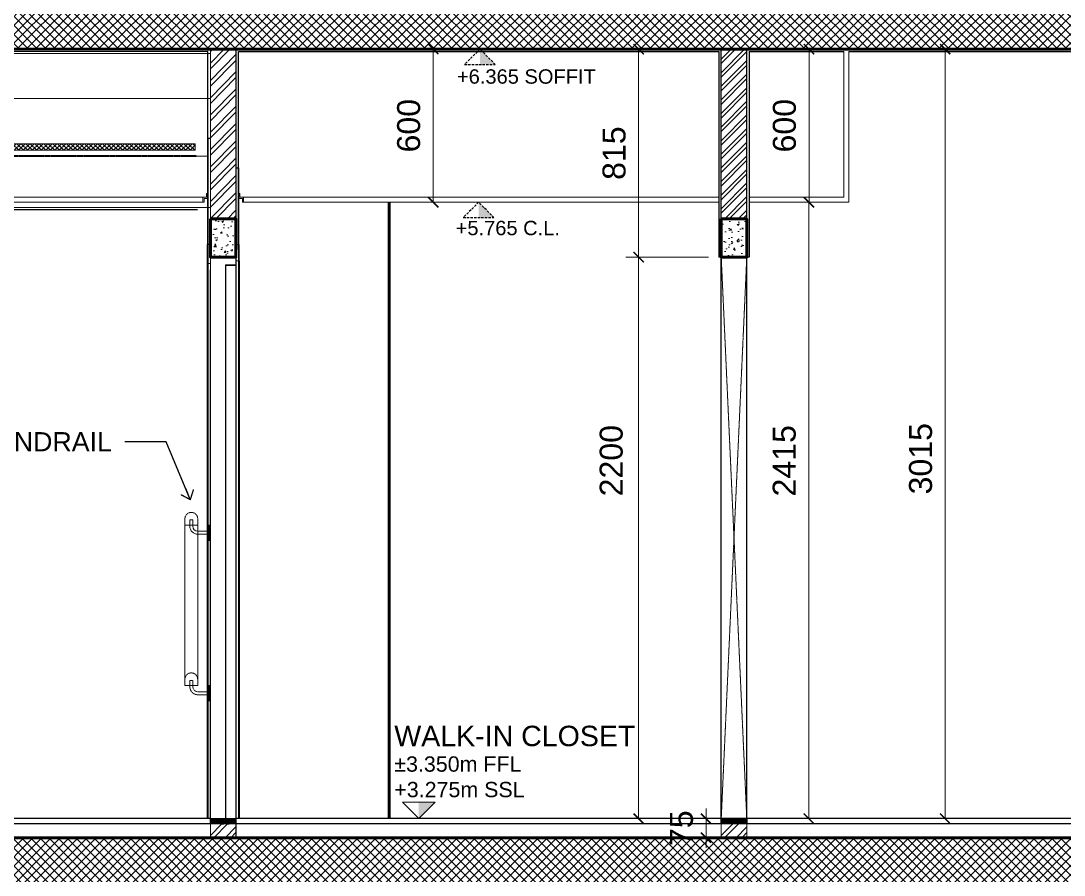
# Model space of a CAD drawing. Header units: centimetres. Extents: x -6122352 to 6876996, y -1694241 to 2592194.
# Drawn here: x 5552752 to 5556836, y -94576 to -91229 of the extents above; entities that cross this region are included whole.
import ezdxf
from ezdxf import colors
from ezdxf.entities.mleader import LeaderData, LeaderLine
from ezdxf.math import Vec2, Vec3

# ---------------------------------------------------------------- set-up
doc = ezdxf.new("R2010")
doc.units = ezdxf.units.CM
doc.header["$MEASUREMENT"] = 0
doc.header["$PDMODE"] = 66
doc.header["$PDSIZE"] = 100
for name, pattern in [('23585-XR-AR-END-SECTION B$0$23261-XR-AR-CC-BF$0$HIDDEN', [0.375, 0.25, -0.125]), ('23585-XR-AR-END-SECTION B$0$Double dash', [0.042863, 0.015875, -0.004763, 0.00635, -0.004763, 0.00635, -0.004763]), ('23585-XR-AR-END-SECTION B$0$XR-END-SECTION-C$0$HIDDEN', [0.375, 0.25, -0.125]), ('23585-XR-AR-END-SECTION B$0$XR-TYPE 2-SECTION-A$0$HIDDEN', [0.375, 0.25, -0.125]), ('CENTER', [2, 1.25, -0.25, 0.25, -0.25])]:
    doc.linetypes.add(name, pattern=pattern)
doc.layers.get('Defpoints').update_dxf_attribs({"color": 255, "linetype": 'CENTER'})
for name, color, linetype, lineweight in [('23585-XR-AR-END-SECTION B$0$23585-XR-AR-END-FIRST FLOOR$0$@ Columns', 1, 'Continuous', 50), ('23585-XR-AR-END-SECTION B$0$A-ELSC-PATT', 8, 'Continuous', 5), ('23585-XR-AR-END-SECTION B$0$A-ELSC-STRC', 51, 'Continuous', 50), ('23585-XR-AR-END-SECTION B$0$A-ELSC-WALL', 4, 'Continuous', 25), ('23585-XR-AR-END-SECTION B$0$A-FLOR-HRAL', 3, 'Continuous', 15), ('23585-XR-AR-END-SECTION B$0$ANNO-TEXT', 3, 'Continuous', 13), ('23585-XR-AR-END-SECTION B$0$AUDIT_D_250107163642-170', 91, '23585-XR-AR-END-SECTION B$0$Double dash', 35), ('23585-XR-AR-END-SECTION B$0$AUDIT_D_250107163642-92', 15, 'Continuous', 9), ('23585-XR-AR-END-SECTION B$0$XR-END-SECTION-C$0$1717 5B-E Sections$0$A-ELSC-PN00', 8, 'Continuous', 5), ('23585-XR-AR-END-SECTION B$0$XR-END-SECTION-C$0$A-DOOR', 8, 'Continuous', 20)]:
    doc.layers.add(name, color=color, linetype=linetype, lineweight=lineweight)
doc.layers.add('23585-XR-AR-END-SECTION B$0$A-CLNG-PATT', color=7, linetype='Continuous', lineweight=5, true_color=0x7f7f3f)
for name, color, linetype in [('23585-XR-AR-END-SECTION B$0$A-HATCH-', 252, 'Continuous'), ('23585-XR-AR-END-SECTION B$0$A-WALL FINISH', 15, 'Continuous'), ('23585-XR-AR-END-SECTION B$0$FINISHING LEVEL', 1, 'Continuous'), ('23585-XR-AR-END-SECTION B$0$XR-END-SECTION-C$0$A-DIM', 15, 'Continuous'), ('23585-XR-AR-END-SECTION B$0$XR-END-SECTION-C$0$A-ELEV LINES 4', 4, 'Continuous'), ('23585-XR-AR-END-SECTION B$0$XR-END-SECTION-C$0$A-FINISH FLOOR', 4, 'Continuous'), ('23585-XR-AR-END-SECTION B$0$XR-END-SECTION-C$0$A-WALL FINISH', 15, 'Continuous'), ('23585-XR-AR-END-SECTION B$0$XR-END-SECTION-C$0$BHNS-755-15-A-101-GF$0$LACASA-AEDAS-XREF-GROUND FLOOR PLAN$0$46-THIN', 15, 'Continuous'), ('23585-XR-AR-END-SECTION B$0$XR-END-SECTIONS$0$A-DIM', 15, 'Continuous'), ('23585-XR-AR-END-SECTION B$0$XR-END-SECTIONS$0$A-WALL FINISH', 15, 'Continuous'), ('23585-XR-AR-END-SECTION B$0$XR-TYPE 2-SECTION-A$0$ELEV LVL', 8, '23585-XR-AR-END-SECTION B$0$XR-TYPE 2-SECTION-A$0$HIDDEN')]:
    doc.layers.add(name, color=color, linetype=linetype)
doc.styles.add('23585-XR-AR-END-SECTION B$0$SDC-TEXT', font='arial.ttf')
doc.styles.add('23585-XR-AR-END-SECTION B$0$XR-ELEVATION-4 GRID$0$XR-10P-GRID$0$SDC-TEXT', font='arial.ttf')
doc.dimstyles.new('23585-XR-AR-END-SECTION B$0$XR-ELEVATION-4 GRID$0$XR-10P-GRID$0$SDC_DIM', dxfattribs={"dimtxt": 1.8, "dimasz": 0.8, "dimexe": 1, "dimexo": 1, "dimgap": 1, "dimtad": 1, "dimdec": 0, "dimzin": 0, "dimdsep": 46, "dimtxsty": '23585-XR-AR-END-SECTION B$0$XR-ELEVATION-4 GRID$0$XR-10P-GRID$0$SDC-TEXT', "dimblk": '23585-XR-AR-END-SECTION B$0$XR-ELEVATION-4 GRID$0$XR-10P-GRID$0$_ArchTick', "dimcen": -1, "dimclrd": 256, "dimclre": 256, "dimclrt": 3, "dimaunit": 1, "dimadec": 0, "dimazin": 0, "dimtfac": 1, "dimtdec": 0, "dimtix": 1, "dimtmove": 2, "dimatfit": 3, "dimfxl": 1, "dimtolj": 1, "dimtzin": 0, "dimlwd": -1, "dimlwe": -1, "dimarcsym": 0})

# ---------------------------------------------------------------- blocks, each defined once
blk = doc.blocks.new('*U2345')
for p, q in [((0, 100), (6156.7, 100)), ((0, 80), (6156.7, 80))]:
    blk.add_line(p, q)
blk = doc.blocks.new('*U2346')
for p, q in [((0, 100), (5840, 100)), ((0, 80), (5840, 80))]:
    blk.add_line(p, q)
blk = doc.blocks.new('23585-XR-AR-END-SECTION B$0$XR-TYPE 2-SECTION-A$0$LEVEL ELEV ANNOTATIVE')
for p, q in [((-1.6, 1.6), (1.6, 1.6)), ((0, 0), (-1.6, 1.6)), ((1.6, 1.6), (0, 0))]:
    blk.add_line(p, q)
at = {"color": 251}
blk.add_solid([(0, 1.6), (0, 1.6), (0, 0), (1.6, 1.6)], dxfattribs=at)
at = {"style": '23585-XR-AR-END-SECTION B$0$SDC-TEXT'}
blk.add_attdef('LEVEL', (-2.4, 7.1), '', height=2, rotation=0.0001, dxfattribs=at)
at = {"color": 4, "style": '23585-XR-AR-END-SECTION B$0$SDC-TEXT'}
for p in [(-2.4, 4.6), (-2.4, 2.1)]:
    blk.add_attdef('LEVEL', p, '', height=1.5, rotation=0.0001, dxfattribs=at)
blk = doc.blocks.new('23585-XR-AR-END-SECTION B$0$XR-ELEVATION-4 GRID$0$XR-10P-GRID$0$_ArchTick')
at = {"color": 0, "linetype": 'ByBlock', "const_width": 0.15}
blk.add_lwpolyline([(-0.5, -0.5), (0.5, 0.5)], dxfattribs=at)
blk = doc.blocks.new('*D2432')
at = {"layer": '23585-XR-AR-END-SECTION B$0$AUDIT_D_250107163642-92', "transparency": 16777216}
for p, q in [((5555888.1, -91939.9), (5555786.8, -91939.9)), ((5555836.8, -91939.9), (5555836.8, -94354.8)), ((5555888.1, -94354.8), (5555786.8, -94354.8))]:
    blk.add_line(p, q, dxfattribs=at)
at = {"layer": 'Defpoints', "color": 0, "transparency": 16777216}
for p in [(5555938.1, -91939.9), (5555836.8, -94354.8), (5555938.1, -94354.8)]:
    blk.add_point(p, dxfattribs=at)
at = {"layer": '23585-XR-AR-END-SECTION B$0$AUDIT_D_250107163642-92', "transparency": 16777216, "xscale": 40, "yscale": 40, "zscale": 40}
for p, rotation in [((5555836.8, -91939.9), 90), ((5555836.8, -94354.8), 270)]:
    blk.add_blockref('23585-XR-AR-END-SECTION B$0$XR-ELEVATION-4 GRID$0$XR-10P-GRID$0$_ArchTick', p, dxfattribs=dict(at, rotation=rotation))
at = {"layer": '23585-XR-AR-END-SECTION B$0$AUDIT_D_250107163642-92', "color": 3, "transparency": 16777216, "insert": (5555740.9, -92952.8), "char_height": 90, "attachment_point": 5, "rotation": 90, "style": '23585-XR-AR-END-SECTION B$0$XR-ELEVATION-4 GRID$0$XR-10P-GRID$0$SDC-TEXT'}
blk.add_mtext('\\A1;2415', dxfattribs=at)
blk = doc.blocks.new('*D2433')
at = {"layer": '23585-XR-AR-END-SECTION B$0$AUDIT_D_250107163642-92', "transparency": 16777216}
for p, q in [((5555888.1, -91339.9), (5555787.5, -91339.9)), ((5555837.5, -91939.9), (5555837.5, -91339.9)), ((5555888.1, -91939.9), (5555787.5, -91939.9))]:
    blk.add_line(p, q, dxfattribs=at)
at = {"layer": 'Defpoints', "color": 0, "transparency": 16777216}
for p in [(5555837.5, -91339.9), (5555938.1, -91339.9), (5555938.1, -91939.9)]:
    blk.add_point(p, dxfattribs=at)
at = {"layer": '23585-XR-AR-END-SECTION B$0$AUDIT_D_250107163642-92', "transparency": 16777216, "xscale": 40, "yscale": 40, "zscale": 40}
for p, rotation in [((5555837.5, -91339.9), 90), ((5555837.5, -91939.9), 270)]:
    blk.add_blockref('23585-XR-AR-END-SECTION B$0$XR-ELEVATION-4 GRID$0$XR-10P-GRID$0$_ArchTick', p, dxfattribs=dict(at, rotation=rotation))
at = {"layer": '23585-XR-AR-END-SECTION B$0$AUDIT_D_250107163642-92', "color": 3, "transparency": 16777216, "insert": (5555741.5, -91639.9), "char_height": 90, "attachment_point": 5, "rotation": 90, "style": '23585-XR-AR-END-SECTION B$0$XR-ELEVATION-4 GRID$0$XR-10P-GRID$0$SDC-TEXT'}
blk.add_mtext('\\A1;600', dxfattribs=at)
blk = doc.blocks.new('*D2434')
at = {"layer": '23585-XR-AR-END-SECTION B$0$AUDIT_D_250107163642-92', "transparency": 16777216}
for p, q in [((5555443.8, -92154.9), (5555120.5, -92154.9)), ((5555170.5, -92154.9), (5555170.5, -94354.8)), ((5555220.5, -94354.8), (5555220.5, -94354.8))]:
    blk.add_line(p, q, dxfattribs=at)
at = {"layer": 'Defpoints', "color": 0, "transparency": 16777216}
for p in [(5555493.8, -92154.9), (5555170.5, -94354.8), (5555170.5, -94354.8)]:
    blk.add_point(p, dxfattribs=at)
at = {"layer": '23585-XR-AR-END-SECTION B$0$AUDIT_D_250107163642-92', "transparency": 16777216, "xscale": 40, "yscale": 40, "zscale": 40}
for p, rotation in [((5555170.5, -92154.9), 90), ((5555170.5, -94354.8), 270)]:
    blk.add_blockref('23585-XR-AR-END-SECTION B$0$XR-ELEVATION-4 GRID$0$XR-10P-GRID$0$_ArchTick', p, dxfattribs=dict(at, rotation=rotation))
at = {"layer": '23585-XR-AR-END-SECTION B$0$AUDIT_D_250107163642-92', "color": 3, "transparency": 16777216, "insert": (5555063.5, -92952.4), "char_height": 90, "attachment_point": 5, "rotation": 90, "style": '23585-XR-AR-END-SECTION B$0$XR-ELEVATION-4 GRID$0$XR-10P-GRID$0$SDC-TEXT'}
blk.add_mtext('\\A1;2200', dxfattribs=at)
blk = doc.blocks.new('*D2435')
at = {"layer": '23585-XR-AR-END-SECTION B$0$AUDIT_D_250107163642-92', "transparency": 16777216}
for p, q in [((5555170.5, -92154.9), (5555170.5, -91339.9)), ((5555220.5, -91339.9), (5555220.5, -91339.9)), ((5555443.8, -92154.9), (5555120.5, -92154.9))]:
    blk.add_line(p, q, dxfattribs=at)
at = {"layer": 'Defpoints', "color": 0, "transparency": 16777216}
for p in [(5555170.5, -91339.9, -0.4), (5555170.5, -91339.9), (5555493.8, -92154.9)]:
    blk.add_point(p, dxfattribs=at)
at = {"layer": '23585-XR-AR-END-SECTION B$0$AUDIT_D_250107163642-92', "transparency": 16777216, "xscale": 40, "yscale": 40, "zscale": 40}
for p, rotation in [((5555170.5, -91339.9), 90), ((5555170.5, -92154.9), 270)]:
    blk.add_blockref('23585-XR-AR-END-SECTION B$0$XR-ELEVATION-4 GRID$0$XR-10P-GRID$0$_ArchTick', p, dxfattribs=dict(at, rotation=rotation))
at = {"layer": '23585-XR-AR-END-SECTION B$0$AUDIT_D_250107163642-92', "color": 3, "transparency": 16777216, "insert": (5555074.6, -91747.4), "char_height": 90, "attachment_point": 5, "rotation": 90, "style": '23585-XR-AR-END-SECTION B$0$XR-ELEVATION-4 GRID$0$XR-10P-GRID$0$SDC-TEXT'}
blk.add_mtext('\\A1;815', dxfattribs=at)
blk = doc.blocks.new('*D2436')
at = {"layer": '23585-XR-AR-END-SECTION B$0$AUDIT_D_250107163642-92', "transparency": 16777216}
for p, q in [((5556059.4, -91339.9), (5556420.7, -91339.9)), ((5556370.7, -94354.8), (5556370.7, -91339.9)), ((5556405.6, -94354.8), (5556320.7, -94354.8))]:
    blk.add_line(p, q, dxfattribs=at)
at = {"layer": 'Defpoints', "color": 0, "transparency": 16777216}
for p in [(5556009.4, -91339.9), (5556370.7, -91339.9), (5556455.6, -94354.8)]:
    blk.add_point(p, dxfattribs=at)
at = {"layer": '23585-XR-AR-END-SECTION B$0$AUDIT_D_250107163642-92', "transparency": 16777216, "xscale": 40, "yscale": 40, "zscale": 40}
for p, rotation in [((5556370.7, -91339.9), 90), ((5556370.7, -94354.8), 270)]:
    blk.add_blockref('23585-XR-AR-END-SECTION B$0$XR-ELEVATION-4 GRID$0$XR-10P-GRID$0$_ArchTick', p, dxfattribs=dict(at, rotation=rotation))
at = {"layer": '23585-XR-AR-END-SECTION B$0$AUDIT_D_250107163642-92', "color": 3, "transparency": 16777216, "insert": (5556274.7, -92944.7), "char_height": 90, "attachment_point": 5, "rotation": 90, "style": '23585-XR-AR-END-SECTION B$0$XR-ELEVATION-4 GRID$0$XR-10P-GRID$0$SDC-TEXT'}
blk.add_mtext('\\A1;3015', dxfattribs=at)
blk = doc.blocks.new('23585-XR-AR-END-SECTION B$0$XR-END-SECTION-C$0$ARROW HEAD 1')
at = {"color": 8}
blk.add_line((0, 0), (-470, 0), dxfattribs=at)
at = {"color": 3, "const_width": 50}
blk.add_lwpolyline([(-319, -267), (0, 0), (-319, 267)], dxfattribs=at)
blk = doc.blocks.new('23585-XR-AR-END-SECTION B$0$XR-END-SECTIONS$0$ARROW HEAD 1')
at = {"color": 8}
blk.add_line((0, 0), (-470, 0), dxfattribs=at)
at = {"color": 3, "const_width": 50}
blk.add_lwpolyline([(-319, -267), (0, 0), (-319, 267)], dxfattribs=at)
blk = doc.blocks.new('23585-XR-AR-END-SECTION B$0$XR-END-SECTION-C$0$A$C0F8B6071')
h = blk.add_hatch()
h.set_pattern_fill('BRASS', color=256, angle=45)
h.set_pattern_definition([(45, (82236.926, -17633.501), (-4.49012806, 4.49012806), []), (45, (82234.681, -17631.256), (-4.49012806, 4.49012806), [3.175, -1.5875])])
h.paths.add_polyline_path([(-68.2, -23.2), (-75, -23.2), (-75, -76.8), (-68.2, -76.8)])
for p, q in [((-6, 0), (-6, -24)), ((6, 0), (6, -24)), ((-75, -20), (-65, -20)), ((-75, -23.2), (-65, -23.2)), ((-65, -20), (-65, -44)), ((-75, -76.8), (-65, -76.8)), ((-75, -80), (-65, -80)), ((-68.2, -44), (-26, -44)), ((-68.2, -56), (-26, -56)), ((-65, -56), (-65, -80))]:
    blk.add_line(p, q)
for points in [[(-6, 0), (6, 0)], [(-75, -76.8), (-75, -23.2)], [(-68.2, -23.2), (-68.2, -76.8)]]:
    blk.add_lwpolyline(points)
for radius in [20, 32]:
    blk.add_arc((-26, -24), radius, 270, 0)
blk = doc.blocks.new('*D2397')
at = {"layer": '23585-XR-AR-END-SECTION B$0$AUDIT_D_250107163642-92', "transparency": 16777216}
for p, q in [((5555434.2, -94354.9), (5555434.2, -94314.9)), ((5555611.7, -94354.9), (5555384.2, -94354.9)), ((5555434.2, -94429.8), (5555434.2, -94354.9)), ((5555611.7, -94429.8), (5555384.2, -94429.8)), ((5555434.2, -94429.8), (5555434.2, -94469.8))]:
    blk.add_line(p, q, dxfattribs=at)
at = {"layer": 'Defpoints', "color": 0, "transparency": 16777216}
for p in [(5555434.2, -94354.9), (5555661.7, -94354.9), (5555661.7, -94429.8)]:
    blk.add_point(p, dxfattribs=at)
at = {"layer": '23585-XR-AR-END-SECTION B$0$AUDIT_D_250107163642-92', "transparency": 16777216, "xscale": 40, "yscale": 40, "zscale": 40}
for p, rotation in [((5555434.2, -94354.9), 270), ((5555434.2, -94429.8), 90)]:
    blk.add_blockref('23585-XR-AR-END-SECTION B$0$XR-ELEVATION-4 GRID$0$XR-10P-GRID$0$_ArchTick', p, dxfattribs=dict(at, rotation=rotation))
at = {"layer": '23585-XR-AR-END-SECTION B$0$AUDIT_D_250107163642-92', "color": 3, "transparency": 16777216, "insert": (5555338.5, -94392.4), "char_height": 90, "attachment_point": 5, "rotation": 90, "style": '23585-XR-AR-END-SECTION B$0$XR-ELEVATION-4 GRID$0$XR-10P-GRID$0$SDC-TEXT'}
blk.add_mtext('\\A1;75', dxfattribs=at)
blk = doc.blocks.new('23585-XR-AR-END-SECTION B$0$tui')
at = {"layer": '23585-XR-AR-END-SECTION B$0$A-HATCH-'}
h = blk.add_hatch(dxfattribs=at)
h.set_pattern_fill('ANSI37', color=256, scale=100)
h.set_pattern_definition([(45, (-73219.415, -70142.522), (-8.8388348, 8.8388348), []), (135, (-73219.415, -70142.522), (-8.8388348, -8.8388348), [])])
h.paths.add_polyline_path([(3690.3, 1267.4), (3704.1, 1267.4), (3704.1, 1127.9), (3690.3, 1127.9)])
h.paths.add_polyline_path([(3700.3, 1295.4), (3700.3, 1290.4), (3710.3, 1290.4), (3710.3, 1295.4), (3720.3, 1295.4), (3720.3, 1290.4), (3730.3, 1290.4), (3730.3, 1295.4), (4780.5, 1295.4), (4780.5, 1269.4), (3670.3, 1269.4), (3670.3, 1295.4)])
at = {"layer": '23585-XR-AR-END-SECTION B$0$A-ELSC-PATT', "color": 252}
blk.add_lwpolyline([(3750.3, 1295.4), (4780.2, 1295.4), (4780.2, 1269.4), (3670, 1269.4), (3670, 1295.4), (3697.3, 1295.4), (3700, 1295.4), (3700, 1290.4), (3710, 1290.4), (3710, 1295.4), (3720, 1295.4), (3720, 1290.4), (3730, 1290.4), (3730, 1295.4), (3740.3, 1295.4), (3740.3, 1290.4), (3750.3, 1290.4)], close=True, dxfattribs=at)
at = {"layer": '23585-XR-AR-END-SECTION B$0$A-FLOR-HRAL'}
for p, q in [((3690.3, 1648.1), (4840.3, 1648.1)), ((3690.3, 1471.8), (4840.3, 1471.8))]:
    blk.add_line(p, q, dxfattribs=at)
for points in [[(3430, 892.8), (3430, 1069.1), (3710, 1069.1), (3710, 1245.9), (4785.6, 1245.9), (4830.3, 1246), (4830.3, 1246)], [(330, -1295.6), (4048.4, 1045.9), (4840.3, 1045.9), (4840.3, 1045.9), (4840.3, 1045.9)]]:
    blk.add_lwpolyline(points, dxfattribs=at)
at = {"layer": '23585-XR-AR-END-SECTION B$0$A-WALL FINISH'}
blk.add_line((4790.2, 1035.9), (4051.3, 1035.9), dxfattribs=at)
at = {"layer": '23585-XR-AR-END-SECTION B$0$AUDIT_D_250107163642-170'}
blk.add_lwpolyline([(4785.6, 1245.9), (3710, 1245.9)], dxfattribs=at)
blk = doc.blocks.new('*D2375')
at = {"layer": '23585-XR-AR-END-SECTION B$0$AUDIT_D_250107163642-92', "transparency": 16777216}
for p, q in [((5554416.9, -91339.9), (5554316.2, -91339.9)), ((5554366.2, -91939.9), (5554366.2, -91339.9)), ((5554416.9, -91939.9), (5554316.2, -91939.9))]:
    blk.add_line(p, q, dxfattribs=at)
at = {"layer": 'Defpoints', "color": 0, "transparency": 16777216}
for p in [(5554366.2, -91339.9), (5554466.9, -91339.9), (5554466.9, -91939.9)]:
    blk.add_point(p, dxfattribs=at)
at = {"layer": '23585-XR-AR-END-SECTION B$0$AUDIT_D_250107163642-92', "transparency": 16777216, "xscale": 40, "yscale": 40, "zscale": 40}
for p, rotation in [((5554366.2, -91339.9), 90), ((5554366.2, -91939.9), 270)]:
    blk.add_blockref('23585-XR-AR-END-SECTION B$0$XR-ELEVATION-4 GRID$0$XR-10P-GRID$0$_ArchTick', p, dxfattribs=dict(at, rotation=rotation))
at = {"layer": '23585-XR-AR-END-SECTION B$0$AUDIT_D_250107163642-92', "color": 3, "transparency": 16777216, "insert": (5554270.3, -91639.9), "char_height": 90, "attachment_point": 5, "rotation": 90, "style": '23585-XR-AR-END-SECTION B$0$XR-ELEVATION-4 GRID$0$XR-10P-GRID$0$SDC-TEXT'}
blk.add_mtext('\\A1;600', dxfattribs=at)

msp = doc.modelspace()

# ---------------------------------------------------------------- hatches: boundary and pattern name
at = {"layer": '23585-XR-AR-END-SECTION B$0$A-ELSC-PATT'}
h = msp.add_hatch(dxfattribs=at)
h.set_pattern_fill('ANSI37', color=256, scale=200)
h.set_pattern_definition([(45, (5509360.354, -97804.837), (-17.67767, 17.67767), []), (135, (5509360.354, -97804.837), (-17.67767, -17.67767), [])])
h.paths.add_polyline_path([(5560003.88731, -91539.83729), (5560003.91416, -91034.58647), (5559905.71566, -91034.58438), (5559905.71566, -91089.78121), (5559852.19566, -91089.78121), (5559852.13356, -91035.08436), (5559802.19721, -91034.58432), (5559802.13097, -91139.71792), (5553743.86961, -91139.97659), (5553743.82831, -91034.7395), (5553493.82831, -91034.73082), (5553493.86961, -91089.83609), (5547653.83707, -91089.83609), (5547653.83776, -91024.86681), (5547403.83776, -91024.87546), (5547403.82352, -91139.86947), (5543363.82663, -91139.80684), (5543363.84016, -91034.90098), (5543314.32016, -91034.90098), (5543314.32016, -91089.91125), (5543260.80016, -91089.91125), (5543260.80016, -91035.11793), (5543163.75046, -91034.86795), (5543163.6905, -91079.83172), (5543163.70167, -91539.83744), (5543413.71884, -91539.83744), (5543413.71884, -91339.84484), (5559753.82311, -91339.85358), (5559753.82311, -91539.83518)])
h = msp.add_hatch(dxfattribs=at)
h.set_pattern_fill('ANSI32', color=256, scale=5, angle=360.31257918)
h.set_pattern_definition([(45.3126, (5547543.82, -80885.56), (-33.85918, 33.49174), []), (45.3126, (5547566.27, -80885.44), (-33.85918, 33.49174), [])])
h.paths.add_polyline_path([(5553493.8263, -92004.83579), (5553593.82227, -92004.8364), (5553593.82196, -91339.85358), (5553493.82599, -91339.85358)])
h = msp.add_hatch(dxfattribs=at)
h.set_pattern_fill('ANSI32', color=256, scale=100, angle=360.31257918)
h.set_pattern_definition([(45.31258, (5509360.354, -97704.836), (-26.66077, 26.37145), []), (45.31258, (5509378.03, -97704.74), (-26.66077, 26.37145), [])])
h.paths.add_polyline_path([(5555493.81938, -92004.83609), (5555593.81937, -92004.83609), (5555593.81936, -91339.85358), (5555493.81937, -91339.85358)])
h = msp.add_hatch(dxfattribs=at)
h.set_pattern_fill('AR-CONC', color=256, scale=10)
h.set_pattern_definition([(50, (5498706.9, -134553.695), (71.72602, -6.275213), [7.5, -82.5]), (355, (5498706.9, -134553.695), (-13.87513, 75.21921), [6, -66]), (100.45144, (5498712.88, -134554.22), (57.850885, 68.944), [6.37402, -70.11421]), (46.1842, (5498706.9, -134533.695), (106.72413, -16.55193), [11.25, -123.75]), (96.63564, (5498715.8, -134535.07), (93.4662, 97.41186), [9.56103, -105.17138]), (351.18416, (5498706.9, -134533.7), (93.4662, 97.41186), [9, -99]), (21, (5498716.9, -134538.695), (59.690705, -40.26189), [7.5, -82.5]), (326, (5498716.9, -134538.695), (24.33153, 72.515005), [6, -66]), (71.45144, (5498721.88, -134542.05), (84.02224, 32.253115), [6.37402, -70.11421]), (37.5, (5498706.903, -134553.695), (1.215986, 33.289385), [0, -65.2, 0, -67, 0, -66.25]), (7.5, (5498706.903, -134553.695), (26.306954, 39.441171), [0, -38.2, 0, -63.7, 0, -25.25]), (327.5, (5498684.603, -134553.695), (53.382244, -2.255487), [0, -25, 0, -78, 0, -103.5]), (317.5, (5498674.603, -134553.695), (58.318617, 10.010498), [0, -32.5, 0, -51.8, 0, -73.5])])
h.paths.add_polyline_path([(5553493.82106, -92004.83609), (5553593.82106, -92004.83609), (5553593.82106, -92154.83609), (5553493.82106, -92154.83609)])
h = msp.add_hatch(dxfattribs=at)
h.set_pattern_fill('AR-CONC', color=256, scale=10)
h.set_pattern_definition([(50, (5509360.354, -97704.836), (71.72602, -6.27521), [7.5, -82.5]), (355, (5509360.354, -97704.836), (-13.87513, 75.21921), [6, -66]), (100.45144, (5509366.33, -97705.36), (57.85088, 68.944), [6.37402, -70.11421]), (46.1842, (5509360.35, -97684.84), (106.72413, -16.55193), [11.25, -123.75]), (96.63564, (5509369.25, -97686.22), (93.4662, 97.41186), [9.56103, -105.17138]), (351.18416, (5509360.35, -97684.84), (93.4662, 97.41186), [9, -99]), (21, (5509370.354, -97689.836), (59.690705, -40.26189), [7.5, -82.5]), (326, (5509370.354, -97689.836), (24.33153, 72.515), [6, -66]), (71.45144, (5509375.33, -97693.19), (84.02224, 32.25312), [6.37402, -70.11421]), (37.5, (5509360.354, -97704.836), (1.215986, 33.289385), [0, -65.2, 0, -67, 0, -66.25]), (7.5, (5509360.354, -97704.836), (26.306954, 39.44117), [0, -38.2, 0, -63.7, 0, -25.25]), (327.5, (5509338.054, -97704.836), (53.382244, -2.255487), [0, -25, 0, -78, 0, -103.5]), (317.5, (5509328.054, -97704.836), (58.318617, 10.0105), [0, -32.5, 0, -51.8, 0, -73.5])])
h.paths.add_polyline_path([(5555493.81937, -92004.83609), (5555593.81937, -92004.83609), (5555593.81937, -92154.93897), (5555493.81937, -92154.93897)])
h = msp.add_hatch(dxfattribs=at)
h.set_pattern_fill('ANSI37', color=256, scale=200)
h.set_pattern_definition([(45, (5509360.354, -97704.836), (-17.67767, 17.67767), []), (135, (5509360.354, -97704.836), (-17.67767, -17.67767), [])])
h.paths.add_polyline_path([(5560853.87815, -94949.83323), (5560853.87815, -95149.83512), (5561153.87815, -95149.83485), (5561153.87815, -94949.83609)])
h.paths.add_polyline_path([(5560303.88312, -95149.8356), (5560303.88312, -94949.82799), (5560003.8393, -94949.82512), (5560003.85432, -94374.94264), (5559753.56264, -94374.93589), (5559753.56264, -94429.98977), (5543413.68114, -94429.88876), (5543413.6816, -94354.93927), (5543163.73139, -94354.94154), (5543163.74021, -94480.04583), (5541930.267, -94479.8327), (5541930.267, -94375.02612), (5541880.24701, -94375.09067), (5541880.27812, -94430.28749), (5541826.75813, -94430.23126), (5541826.75813, -94375.02612), (5541730.4628, -94375.02612), (5541730.4628, -94669.93927), (5555753.81597, -94669.93927), (5555753.81333, -95129.83609), (5556003.79972, -95129.83609), (5556003.81552, -94689.93507), (5556003.81552, -94669.93926), (5559753.56264, -94669.93927), (5559753.56264, -95149.83609)])
h = msp.add_hatch(dxfattribs=at)
h.set_pattern_fill('ANSI32', color=256, scale=4, angle=360.31257918)
h.set_pattern_definition([(45.312579, (5515300.3654, -97704.8767), (-1.06643083, 1.054857947), []), (45.312579, (5515301.0725, -97704.8729), (-1.06643083, 1.054857947), [])])
h.paths.add_polyline_path([(5553493.82599, -94354.87704), (5553593.82599, -94354.87704), (5553593.81322, -94374.93927), (5553493.82599, -94374.93927)])
h = msp.add_hatch(dxfattribs=at)
h.set_pattern_fill('ANSI32', color=256, scale=4, angle=360.31257918)
h.set_pattern_definition([(45.312579, (5517300.3715, -97704.8767), (-1.06643083, 1.054857947), []), (45.312579, (5517301.0786, -97704.8729), (-1.06643083, 1.054857947), [])])
h.paths.add_polyline_path([(5555493.83209, -94354.87704), (5555593.83209, -94354.87704), (5555593.81933, -94374.93927), (5555493.83209, -94374.93927)])
h = msp.add_hatch(dxfattribs=at)
h.set_pattern_fill('ANSI32', color=256, scale=5, angle=360.31257918)
h.set_pattern_definition([(45.31258, (5547593.82, -81490.666), (-33.85918, 33.49174), []), (45.31258, (5547616.27, -81490.543), (-33.85918, 33.49174), [])])
h.paths.add_polyline_path([(5553493.82106, -94374.9393), (5553593.82106, -94374.9393), (5553593.82267, -94429.95139), (5553493.82267, -94429.95139)])
h = msp.add_hatch(dxfattribs=at)
h.set_pattern_fill('ANSI32', color=256, scale=5, angle=360.31257918)
h.set_pattern_definition([(45.31258, (5549594.02, -81490.666), (-33.85918, 33.49174), []), (45.31258, (5549616.47, -81490.543), (-33.85918, 33.49174), [])])
h.paths.add_polyline_path([(5555494.01835, -94374.9393), (5555594.01835, -94374.9393), (5555594.01996, -94429.95139), (5555494.01996, -94429.95139)])
at = {"layer": '23585-XR-AR-END-SECTION B$0$A-FLOR-HRAL', "linetype": '23585-XR-AR-END-SECTION B$0$23261-XR-AR-CC-BF$0$HIDDEN'}
h = msp.add_hatch(dxfattribs=at)
h.set_pattern_fill('BRASS', color=256, angle=45)
h.set_pattern_definition([(45, (5591597.2805, -118768.238), (-4.4901281, 4.4901281), []), (45, (5591595.0354, -118765.993), (-4.4901281, 4.4901281), [3.175, -1.5875])])
h.paths.add_polyline_path([(5553487.04742, -93836.83666), (5553493.86964, -93836.83666), (5553493.86964, -93890.4811), (5553487.04742, -93890.4811)])

# ---------------------------------------------------------------- linework, layer by layer
at = {"layer": '23585-XR-AR-END-SECTION B$0$23585-XR-AR-END-FIRST FLOOR$0$@ Columns'}
msp.add_line((5554193.80594, -91939.85358), (5554193.80594, -94354.83609), dxfattribs=at)
at = {"layer": '23585-XR-AR-END-SECTION B$0$A-CLNG-PATT'}
for p, q in [((5555973.82795, -91349.67048, -0.39078), (5555973.82795, -91919.85358)), ((5555993.82795, -91939.85358), (5555993.82795, -91349.67006)), ((5555973.82795, -91919.85358), (5555603.72012, -91919.85358)), ((5555603.72012, -91939.85358), (5555993.82795, -91939.85358))]:
    msp.add_line(p, q, dxfattribs=at)
msp.add_lwpolyline([(5547658.81678, -91919.85358), (5553478.82599, -91919.85358), (5553478.82599, -91904.85358), (5553483.82599, -91904.85358), (5553483.82599, -91924.85358), (5553468.82599, -91924.85358), (5553468.82599, -91939.85358), (5553463.82599, -91939.85358), (5553463.82599, -91919.85358), (5553463.82599, -91939.85358), (5547673.81678, -91939.85358), (5547673.81678, -91919.85358), (5547673.81678, -91939.85358), (5547668.81678, -91939.85358), (5547668.81678, -91924.85358), (5547653.81678, -91924.85358), (5547653.81678, -91904.85358), (5547658.81678, -91904.85358)], close=True, dxfattribs=at)
for points in [[(5555483.92157, -91919.85358), (5553608.82196, -91919.85358), (5553608.82196, -91904.85358), (5553603.82196, -91904.85358), (5553603.82196, -91924.85358), (5553618.82196, -91924.85358), (5553618.82196, -91939.85358)], [(5553623.82196, -91939.85358), (5553623.82196, -91919.85358), (5553623.82196, -91939.85358), (5553618.82196, -91939.85358), (5555483.9213, -91939.85358)]]:
    msp.add_lwpolyline(points, dxfattribs=at)
at = {"layer": '23585-XR-AR-END-SECTION B$0$A-ELSC-STRC'}
msp.add_line((5543413.71884, -91339.83906), (5559753.82311, -91339.85336, -0.35841), dxfattribs=at)
at = {"layer": '23585-XR-AR-END-SECTION B$0$A-ELSC-STRC', "ltscale": 3}
for points in [[(5553493.82106, -92004.83609), (5553593.82106, -92004.83609), (5553593.82106, -92154.83609), (5553493.82106, -92154.83609)], [(5555493.81937, -92004.83609), (5555593.81937, -92004.83609), (5555593.81937, -92154.93897), (5555493.81937, -92154.93897)]]:
    msp.add_lwpolyline(points, close=True, dxfattribs=at)
at = {"layer": '23585-XR-AR-END-SECTION B$0$A-ELSC-STRC'}
msp.add_lwpolyline([(5560303.88312, -94949.82799), (5560003.8393, -94949.82512), (5560003.85432, -94374.94264), (5559753.56264, -94374.93589), (5559753.56264, -94429.98977), (5543413.68114, -94429.88876), (5543413.6816, -94354.93927), (5543163.73139, -94354.94154), (5543163.74021, -94480.04583), (5541930.267, -94479.8327), (5541930.267, -94375.02612), (5541880.24701, -94375.09067), (5541880.27812, -94430.28749), (5541826.75813, -94430.23126), (5541826.75813, -94375.02612), (5541730.4628, -94375.02612), (5541730.4628, -94669.93927), (5541730.49899, -94669.93927)], dxfattribs=at)
at = {"layer": '23585-XR-AR-END-SECTION B$0$A-ELSC-WALL'}
for p, q in [((5553593.82196, -91339.85358, -0.36389), (5553593.82267, -94429.95139)), ((5555493.81937, -92004.83609), (5555493.81937, -91339.85358, -0.36389)), ((5555593.81937, -92004.83609), (5555593.81936, -91339.85358, -0.36389))]:
    msp.add_line(p, q, dxfattribs=at)
at = {"layer": '23585-XR-AR-END-SECTION B$0$A-ELSC-WALL', "color": 8}
for p, q in [((5555493.81937, -94354.93897), (5555493.81937, -92154.93897)), ((5555593.81936, -94354.93927), (5555593.81937, -92154.93897))]:
    msp.add_line(p, q, dxfattribs=at)
at = {"layer": '23585-XR-AR-END-SECTION B$0$A-FLOR-HRAL', "linetype": '23585-XR-AR-END-SECTION B$0$23261-XR-AR-CC-BF$0$HIDDEN'}
for p, q in [((5553412.86964, -93813.68455), (5553412.86964, -93837.65888)), ((5553424.86964, -93813.68455), (5553424.86964, -93837.65888)), ((5553487.04742, -93857.65888), (5553444.86964, -93857.65888)), ((5553487.04742, -93869.65888), (5553444.86964, -93869.65888)), ((5553483.86964, -93833.65888), (5553483.86964, -93857.65888)), ((5553493.86964, -93833.65888), (5553483.86964, -93833.65888)), ((5553493.86964, -93836.83666), (5553483.86964, -93836.83666)), ((5553483.86964, -93869.65888), (5553483.86964, -93893.65888)), ((5553493.86964, -93890.4811), (5553483.86964, -93890.4811)), ((5553493.86964, -93893.65888), (5553483.86964, -93893.65888))]:
    msp.add_line(p, q, dxfattribs=at)
for points in [[(5553443.86964, -93833.78346), (5553393.86964, -93833.78346), (5553393.86964, -93179.83609, -1), (5553443.86964, -93179.83609)], [(5553443.86964, -93204.83609), (5553393.86964, -93204.83609), (5553393.86964, -93179.83609, -1), (5553443.86964, -93179.83609)], [(5553443.86964, -93833.78346), (5553393.86964, -93833.78346), (5553393.86964, -93808.78346, -1), (5553443.86964, -93808.78346)]]:
    msp.add_lwpolyline(points, format="xyb", close=True, dxfattribs=at)
for points in [[(5553493.86964, -93840.47983), (5553493.86964, -93786.83538)], [(5553424.86964, -93813.68455), (5553412.86964, -93813.68455)], [(5553487.04742, -93836.83666), (5553487.04742, -93890.4811)]]:
    msp.add_lwpolyline(points, dxfattribs=at)
for radius in [32, 20]:
    msp.add_arc((5553444.86964, -93837.65888), radius, 180, 270, dxfattribs=at)
at = {"layer": '23585-XR-AR-END-SECTION B$0$AUDIT_D_250107163642-92'}
msp.add_lwpolyline([(5553493.82255, -94354.93927), (5553593.82106, -94354.93927), (5553593.82106, -94374.9393), (5553493.82255, -94374.9393)], close=True, dxfattribs=at)
at = {"layer": '23585-XR-AR-END-SECTION B$0$FINISHING LEVEL'}
for points in [[(5553493.82599, -94354.93927), (5553593.82106, -94354.93927), (5553593.82106, -94374.9393), (5553493.82599, -94374.9393)], [(5555494.01835, -94354.93927), (5555594.01342, -94354.93927), (5555594.01342, -94374.9393), (5555494.01835, -94374.9393)]]:
    msp.add_lwpolyline(points, close=True, dxfattribs=at)
at = {"layer": '23585-XR-AR-END-SECTION B$0$XR-END-SECTION-C$0$1717 5B-E Sections$0$A-ELSC-PN00', "linetype": '23585-XR-AR-END-SECTION B$0$XR-END-SECTION-C$0$HIDDEN', "ltscale": 5}
for p, q in [((5555593.81937, -92154.93897), (5555493.81937, -94354.93897)), ((5555593.81936, -94354.93897), (5555493.81937, -92154.93897))]:
    msp.add_line(p, q, dxfattribs=at)
at = {"layer": '23585-XR-AR-END-SECTION B$0$XR-END-SECTION-C$0$A-DOOR'}
for p, q in [((5553481.32105, -92104.83609), (5553481.32105, -92179.83609)), ((5553493.79279, -92204.83609), (5553493.79279, -92104.83609)), ((5553593.82106, -92104.83609), (5553593.82106, -92184.83609)), ((5553606.32106, -92104.83609), (5553593.82106, -92104.83609)), ((5553606.32106, -92169.83609), (5553606.32106, -92104.83609)), ((5553481.32105, -92179.83609), (5553493.79279, -92179.83609)), ((5553593.82106, -92184.83609), (5553552.15439, -92184.83609)), ((5553552.15439, -92184.83609), (5553552.15439, -92204.83609)), ((5553554.65439, -94354.83612), (5553554.65439, -92187.33609)), ((5553554.65439, -92187.33609), (5553593.82106, -92187.33609)), ((5553593.82106, -92169.83609), (5553606.32106, -92169.83609)), ((5553593.82106, -92187.33609), (5553593.82106, -94354.83612))]:
    msp.add_line(p, q, dxfattribs=at)
at = {"layer": '23585-XR-AR-END-SECTION B$0$XR-END-SECTION-C$0$A-ELEV LINES 4', "lineweight": 15}
msp.add_line((5553493.82267, -94429.95139), (5553493.82599, -91339.84672, -0.3639), dxfattribs=at)
for points in [[(5553493.82106, -94374.9393), (5553593.82106, -94374.9393), (5553593.82267, -94429.95139), (5553493.82267, -94429.95139)], [(5555494.01835, -94374.9393), (5555594.01835, -94374.9393), (5555594.01996, -94429.95139), (5555494.01996, -94429.95139)]]:
    msp.add_lwpolyline(points, close=True, dxfattribs=at)
at = {"layer": '23585-XR-AR-END-SECTION B$0$XR-END-SECTION-C$0$A-FINISH FLOOR'}
msp.add_lwpolyline([(5553543.0763, -94373.83751), (5553537.38552, -94373.83751), (5553537.38552, -94374.83612), (5553546.50487, -94374.83612), (5553546.50487, -94373.83751), (5553543.63665, -94373.83751), (5553552.15439, -94365.86917), (5553560.67214, -94373.83751), (5553557.80392, -94373.83751), (5553557.80392, -94374.83612), (5553566.92326, -94374.83612), (5553566.92326, -94373.83751), (5553561.23249, -94373.83751), (5553552.45398, -94365.62522), (5553552.45398, -94354.8638), (5553551.85481, -94354.8638), (5553551.85481, -94365.62522)], close=True, dxfattribs=at)
at = {"layer": '23585-XR-AR-END-SECTION B$0$XR-END-SECTION-C$0$A-WALL FINISH'}
for points in [[(5553483.83517, -92124.93501), (5553483.83517, -91349.72902), (5547663.84361, -91349.85337), (5547663.84361, -92104.83609)], [(5553603.82106, -92124.93501), (5553603.84984, -91349.72646), (5555483.92941, -91349.68384)], [(5555603.70933, -91349.68384), (5555973.82795, -91349.67048)], [(5555993.82795, -91349.67006), (5559753.82427, -91349.59513)], [(5553493.82599, -91689.83452), (5553483.82599, -91689.83452), (5553483.82599, -94354.83609)], [(5553593.76944, -91804.83452), (5553603.76944, -91804.83452), (5553603.76944, -94354.83609)]]:
    msp.add_lwpolyline(points, dxfattribs=at)
at = {"layer": '23585-XR-AR-END-SECTION B$0$XR-END-SECTION-C$0$BHNS-755-15-A-101-GF$0$LACASA-AEDAS-XREF-GROUND FLOOR PLAN$0$46-THIN'}
for p, q in [((5553493.79279, -92104.83609), (5553481.32105, -92104.83609)), ((5553481.32105, -92179.83609), (5553481.32105, -94354.83609)), ((5553606.32106, -92169.83609), (5553606.32106, -94354.83609)), ((5553493.82106, -94354.83609), (5553493.79279, -92204.83609)), ((5553552.15439, -92204.83609), (5553552.15439, -94354.83609))]:
    msp.add_line(p, q, dxfattribs=at)
at = {"layer": '23585-XR-AR-END-SECTION B$0$XR-END-SECTIONS$0$A-WALL FINISH'}
for points in [[(5555483.92941, -91349.68384), (5555483.92941, -91349.68384), (5555483.91862, -92154.93897)], [(5555603.70933, -91349.68384), (5555603.70933, -91349.68384), (5555603.72012, -92154.93897)], [(5555493.81937, -92154.93897), (5555483.91862, -92154.93897)], [(5555603.72012, -92154.93897), (5555593.81937, -92154.93897)]]:
    msp.add_lwpolyline(points, dxfattribs=at)

# ---------------------------------------------------------------- block references
at = {"layer": '23585-XR-AR-END-SECTION B$0$A-FLOR-HRAL', "linetype": '23585-XR-AR-END-SECTION B$0$23261-XR-AR-CC-BF$0$HIDDEN', "xscale": -1}
msp.add_blockref('23585-XR-AR-END-SECTION B$0$XR-END-SECTION-C$0$A$C0F8B6071', (5553418.86964, -93184.73718), dxfattribs=at)
at = {"layer": '23585-XR-AR-END-SECTION B$0$ANNO-TEXT', "color": 3}
ref = msp.add_blockref('23585-XR-AR-END-SECTION B$0$XR-TYPE 2-SECTION-A$0$LEVEL ELEV ANNOTATIVE', (5554309.73346, -94354.93927), dxfattribs=dict(at, xscale=40, yscale=40, zscale=40))
ref.add_attrib('LEVEL', 'WALK-IN CLOSET', (5554213.73312, -94070.93913), dxfattribs={"layer": '0', "height": 80, "rotation": 0.00012418, "style": '23585-XR-AR-END-SECTION B$0$SDC-TEXT'})
ref.add_attrib('LEVEL', '%%p3.350m FFL', (5554213.73238, -94170.93913), dxfattribs={"layer": '0', "color": 4, "height": 60, "rotation": 0.00012418, "style": '23585-XR-AR-END-SECTION B$0$SDC-TEXT'})
ref.add_attrib('LEVEL', '+3.275m SSL', (5554213.73275, -94270.93913), dxfattribs={"layer": '0', "color": 4, "height": 60, "rotation": 0.00012418, "style": '23585-XR-AR-END-SECTION B$0$SDC-TEXT'})
at = {"layer": '23585-XR-AR-END-SECTION B$0$AUDIT_D_250107163642-92'}
msp.add_blockref('23585-XR-AR-END-SECTION B$0$tui', (5548653.52375, -93005.64597), dxfattribs=at)
at = {"layer": '23585-XR-AR-END-SECTION B$0$FINISHING LEVEL', "xscale": -1}
for name, p in [('*U2346', (5553493.82599, -94454.93927)), ('*U2345', (5559750.56264, -94454.93927))]:
    msp.add_blockref(name, p, dxfattribs=at)
at = {"layer": '23585-XR-AR-END-SECTION B$0$XR-TYPE 2-SECTION-A$0$ELEV LVL'}
ref = msp.add_blockref('23585-XR-AR-END-SECTION B$0$XR-TYPE 2-SECTION-A$0$LEVEL ELEV ANNOTATIVE', (5554549.05211, -91339.85358, -0.36389), dxfattribs=dict(at, xscale=-37.5, yscale=37.5, zscale=37.5, rotation=180))
ref.add_attrib('LEVEL', '+6.365 SOFFIT', (5554459.05145, -91475.17972, -0.36389), dxfattribs={"layer": '0', "color": 4, "height": 56.25, "rotation": 359.99987582, "style": '23585-XR-AR-END-SECTION B$0$SDC-TEXT'})
ref = msp.add_blockref('23585-XR-AR-END-SECTION B$0$XR-TYPE 2-SECTION-A$0$LEVEL ELEV ANNOTATIVE', (5554543.88962, -91939.85358), dxfattribs=dict(at, xscale=-37.5, yscale=37.5, zscale=37.5, rotation=180))
ref.add_attrib('LEVEL', '+5.765 C.L.', (5554453.88897, -92068.83503), dxfattribs={"layer": '0', "color": 4, "height": 56.25, "rotation": 359.99987582, "style": '23585-XR-AR-END-SECTION B$0$SDC-TEXT'})

# ---------------------------------------------------------------- dimensions: what is measured, and where the dimension line sits
at = {"layer": '23585-XR-AR-END-SECTION B$0$AUDIT_D_250107163642-92'}
for base, p1, p2, picture, middle in [((5554366.23586, -91339.85358), (5554466.85157, -91939.85358), (5554466.85157, -91339.85358), '*D2375', (5554270.28429, -91639.85358)), ((5555170.52042, -91339.85358), (5555493.81937, -92154.93897), (5555170.52042, -91339.85358, -0.36389), '*D2435', (5555074.56885, -91747.39628)), ((5555837.46229, -91339.85358), (5555938.078, -91939.85358), (5555938.078, -91339.85358), '*D2433', (5555741.51072, -91639.85358)), ((5555434.22245, -94354.93927), (5555661.72915, -94429.83609), (5555661.72915, -94354.93927), '*D2397', (5555338.45506, -94392.38768))]:
    dim = msp.add_linear_dim(base=base, p1=p1, p2=p2, angle=90, dimstyle='23585-XR-AR-END-SECTION B$0$XR-ELEVATION-4 GRID$0$XR-10P-GRID$0$SDC_DIM', dxfattribs=at)
    dim.commit()
    dim.dimension.update_dxf_attribs({"geometry": picture, "text_midpoint": middle})
for base, p1, p2, picture, middle in [((5556370.67509, -91339.85358), (5556455.58148, -94354.83609), (5556009.3937, -91339.85358), '*D2436', (5556274.69283, -92944.74135)), ((5555836.84658, -94354.83609), (5555938.078, -91939.85358), (5555938.078, -94354.83609), '*D2432', (5555740.89501, -92952.83902)), ((5555170.52042, -94354.83609), (5555493.81937, -92154.93897), (5555170.52042, -94354.83609), '*D2434', (5555063.51631, -92952.43206))]:
    dim = msp.add_linear_dim(base=base, p1=p1, p2=p2, angle=90, dimstyle='23585-XR-AR-END-SECTION B$0$XR-ELEVATION-4 GRID$0$XR-10P-GRID$0$SDC_DIM', dxfattribs=at)
    dim.commit()
    dim.dimension.update_dxf_attribs({"geometry": picture, "text_midpoint": middle, "dimtype": 160})

# ---------------------------------------------------------------- leaders
at = {"layer": '23585-XR-AR-END-SECTION B$0$XR-END-SECTION-C$0$A-DIM'}
ml = msp.add_multileader_mtext('Standard', dxfattribs=at)
ml.set_content('HANDRAIL', color=3, style='23585-XR-AR-END-SECTION B$0$SDC-TEXT')
ml.set_leader_properties()
ml.set_arrow_properties(name='23585-XR-AR-END-SECTION B$0$XR-END-SECTION-C$0$ARROW HEAD 1')
ml.build(insert=Vec2(0, 0))
ml.multileader.update_dxf_attribs({"dogleg_length": 1, "arrow_head_size": 0.1, "scale": 50})
ctx = ml.context
ctx.base_point, ctx.scale, ctx.char_height, ctx.arrow_head_size, ctx.landing_gap_size, ctx.plane_origin, ctx.plane_x_axis, ctx.plane_y_axis = Vec3(5552540.36194, -92878.04312), 50, 75, 0.1, 50, Vec3(5553090.42384, -93029.68259), Vec3(1, 0.0000000013), Vec3(-0.0000000013, 1)
ctx.text_align_type = 2
notes = []
notes.append((ctx, [(0, (1, 1, 0), (5553321.08274, -92878.04312), (-1, -0.0000000013), 163.03663, [(1, [(5553415.01117, -93104.83482)], 0, [])])]))
ctx.mtext.insert, ctx.mtext.text_direction, ctx.mtext.rotation, ctx.mtext.width, ctx.mtext.alignment, ctx.mtext.flow_direction = Vec3(5553108.04611, -92840.54312), Vec3(1, 0.0000000013), 0.0000000013, 594.4190014, 3, 5
at = {"layer": '23585-XR-AR-END-SECTION B$0$XR-END-SECTIONS$0$A-DIM'}
ml = msp.add_multileader_mtext('Standard', dxfattribs=at)
ml.set_content('WINDOWS SYSTEM WITH DOUBLE GLAZING AS PER SPECIFICATION', color=3, style='23585-XR-AR-END-SECTION B$0$SDC-TEXT')
ml.set_leader_properties()
ml.set_arrow_properties(name='23585-XR-AR-END-SECTION B$0$XR-END-SECTIONS$0$ARROW HEAD 1')
ml.build(insert=Vec2(0, 0))
ml.multileader.update_dxf_attribs({"text_left_attachment_type": 6, "text_right_attachment_type": 6, "dogleg_length": 1, "arrow_head_size": 0.1, "scale": 50})
ctx = ml.context
ctx.base_point, ctx.scale, ctx.char_height, ctx.arrow_head_size, ctx.landing_gap_size, ctx.plane_origin, ctx.plane_x_axis, ctx.plane_y_axis = Vec3(5562870.08178, -92191.97444), 50, 100, 0.1, 50, Vec3(5562691.52344, -93567.37089), Vec3(1, -0.0000000013), Vec3(0.0000000013, 1)
ctx.left_attachment, ctx.right_attachment, ctx.text_align_type = 6, 6, 2
notes.append((ctx, [(0, (1, 1, 0), (5560913.28463, -92191.97443), (1, -0.0000000013), 1956.79715, [(1, [(5559963.78052, -92191.97444)], 0, [])])]))
ctx.mtext.insert, ctx.mtext.text_direction, ctx.mtext.rotation, ctx.mtext.width, ctx.mtext.alignment, ctx.mtext.flow_direction = Vec3(5565239.24958, -92071.97444), Vec3(1, -0.0000000013), 6.2831853058, 2600.6829877, 3, 5
ml = msp.add_multileader_mtext('Standard', dxfattribs=at)
ml.set_content('FLOOR FINISHES AS PER DETAIL & FINISHES SCHEDULE', color=3, style='23585-XR-AR-END-SECTION B$0$SDC-TEXT')
ml.set_leader_properties()
ml.set_arrow_properties(name='23585-XR-AR-END-SECTION B$0$XR-END-SECTIONS$0$ARROW HEAD 1')
ml.build(insert=Vec2(0, 0))
ml.multileader.update_dxf_attribs({"text_left_attachment_type": 6, "text_right_attachment_type": 6, "dogleg_length": 1, "arrow_head_size": 0.1, "scale": 50})
ctx = ml.context
ctx.base_point, ctx.scale, ctx.char_height, ctx.arrow_head_size, ctx.landing_gap_size, ctx.plane_origin, ctx.plane_x_axis, ctx.plane_y_axis = Vec3(5563103.77891, -94058.45569), 50, 100, 0.1, 50, Vec3(5559830.48371, -95433.85214), Vec3(1, -0.0000000013), Vec3(0.0000000013, 1)
ctx.left_attachment, ctx.right_attachment, ctx.text_align_type = 6, 6, 2
notes.append((ctx, [(0, (1, 1, 0), (5559456.16612, -94058.45568), (1, -0.0000000013), 3647.61279, [(1, [(5559456.16612, -94354.83609)], 0, [])])]))
ctx.mtext.insert, ctx.mtext.text_direction, ctx.mtext.rotation, ctx.mtext.width, ctx.mtext.alignment, ctx.mtext.flow_direction = Vec3(5565239.24958, -93938.45569), Vec3(1, -0.0000000013), 6.2831853058, 2210.3764349, 3, 5
for ctx, leaders in notes:
    for number, flags, end, landing, length, lines in leaders:
        leader = LeaderData()
        leader.index, (leader.has_last_leader_line, leader.has_dogleg_vector, leader.attachment_direction) = number, flags
        leader.last_leader_point, leader.dogleg_vector, leader.dogleg_length = Vec3(end), Vec3(landing), length
        for number, points, colour, breaks in lines:
            line = LeaderLine()
            line.index, line.vertices, line.color, line.breaks = number, Vec3.list(points), colors.encode_raw_color(colour), breaks
            leader.lines.append(line)
        ctx.leaders.append(leader)

doc.saveas('drawing.dxf')
